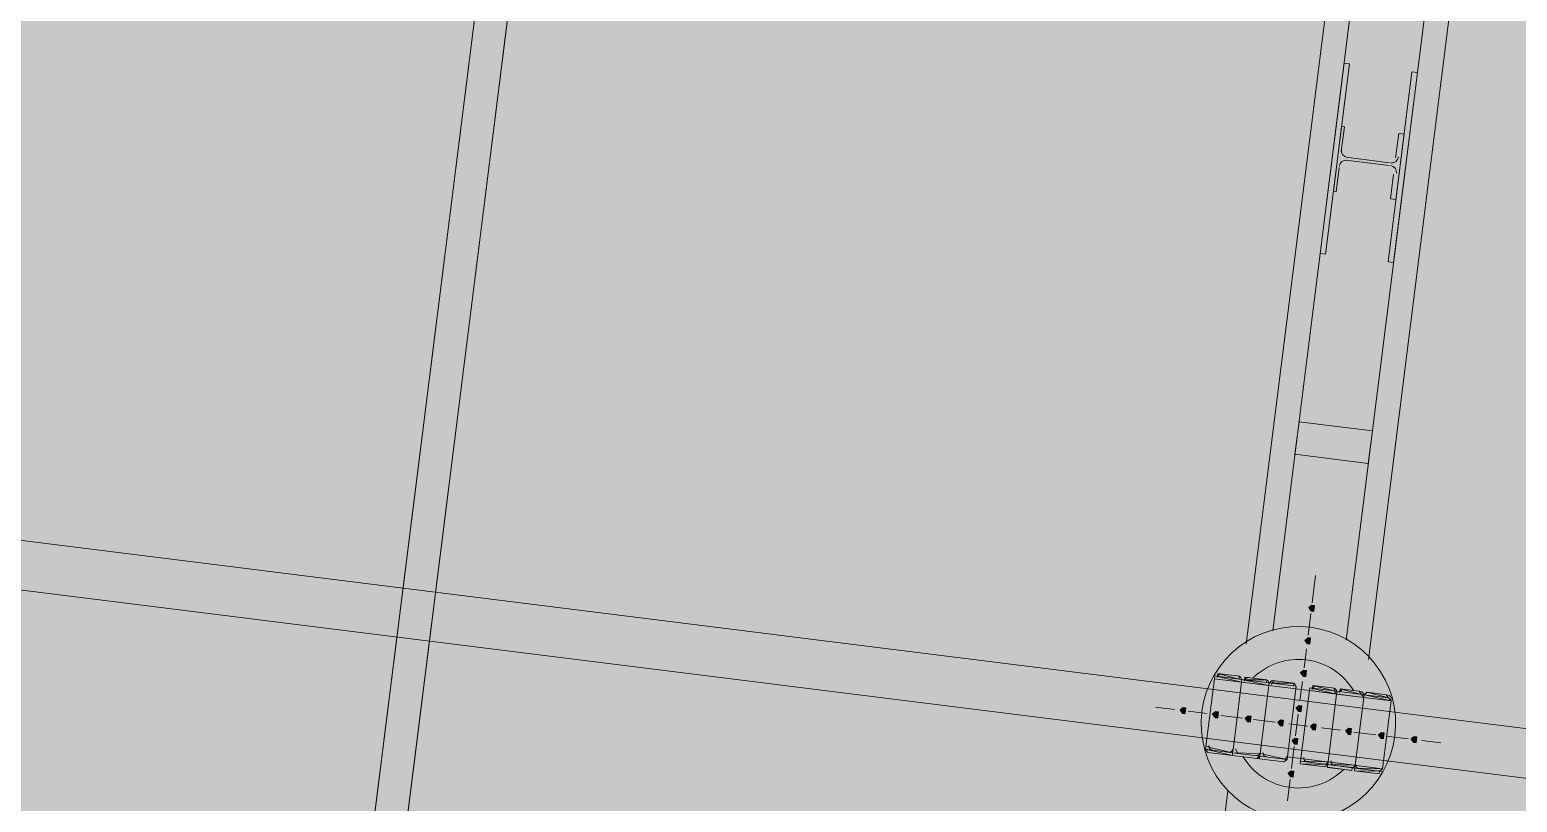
# Model space of a CAD drawing. Header units: metres. Extents: x -4 to 509425, y 7549 to 4732445.
# Drawn here: x 475985.734 to 475990.331, y 4719752.057 to 4719754.447 of the extents above; entities that cross this region are included whole.
import ezdxf

# ---------------------------------------------------------------- set-up
doc = ezdxf.new("R2010")
doc.units = ezdxf.units.M
doc.header["$LTSCALE"] = 0.01
doc.header["$MEASUREMENT"] = 0
doc.layers.get('0').update_dxf_attribs({"lineweight": 0})
doc.layers.add('_SUBESTACIÓN', color=1, linetype='Continuous')
doc.layers.add('SUBESTACION LA VID', color=253, linetype='Continuous')

# ---------------------------------------------------------------- blocks, each defined once
blk = doc.blocks.new('A$Cfff6051d')
at = {"layer": 'SUBESTACION LA VID', "transparency": 33554687}
h = blk.add_hatch(color=256, dxfattribs=at)
h.dxf.hatch_style = 2
h.paths.add_polyline_path([(475989.7038, 4719752.6569), (475989.7049, 4719752.6653), (475989.6965, 4719752.6663), (475989.687, 4719752.659), (475989.6944, 4719752.6495), (475989.7028, 4719752.6485)])
h = blk.add_hatch(color=256, dxfattribs=at)
h.dxf.hatch_style = 2
h.paths.add_polyline_path([(475989.6912, 4719752.5561), (475989.6922, 4719752.5645), (475989.6838, 4719752.5655), (475989.6744, 4719752.5582), (475989.6817, 4719752.5487), (475989.6901, 4719752.5477)])
h = blk.add_hatch(color=256, dxfattribs=at)
h.dxf.hatch_style = 2
h.paths.add_polyline_path([(475989.6785, 4719752.4553), (475989.6796, 4719752.4637), (475989.6712, 4719752.4647), (475989.6617, 4719752.4574), (475989.6691, 4719752.4479), (475989.6775, 4719752.4469)])
h = blk.add_hatch(color=256, dxfattribs=at)
h.dxf.hatch_style = 2
h.paths.add_polyline_path([(475989.3057, 4719752.3399), (475989.3068, 4719752.3483), (475989.2984, 4719752.3494), (475989.2889, 4719752.342), (475989.2963, 4719752.3326), (475989.3047, 4719752.3315)])
h = blk.add_hatch(color=256, dxfattribs=at)
h.dxf.hatch_style = 2
h.paths.add_polyline_path([(475989.4065, 4719752.3273), (475989.4076, 4719752.3357), (475989.3992, 4719752.3367), (475989.3897, 4719752.3294), (475989.3971, 4719752.3199), (475989.4055, 4719752.3189)])
h = blk.add_hatch(color=256, dxfattribs=at)
h.dxf.hatch_style = 2
h.paths.add_polyline_path([(475989.6648, 4719752.3461), (475989.6659, 4719752.3545), (475989.6575, 4719752.3555), (475989.648, 4719752.3482), (475989.6554, 4719752.3387), (475989.6638, 4719752.3377)])
h = blk.add_hatch(color=256, dxfattribs=at)
h.dxf.hatch_style = 2
h.paths.add_polyline_path([(475989.5073, 4719752.3146), (475989.5084, 4719752.323), (475989.5, 4719752.3241), (475989.4905, 4719752.3167), (475989.4979, 4719752.3073), (475989.5063, 4719752.3062)])
h = blk.add_hatch(color=256, dxfattribs=at)
h.dxf.hatch_style = 2
h.paths.add_polyline_path([(475989.6081, 4719752.302), (475989.6092, 4719752.3104), (475989.6008, 4719752.3114), (475989.5913, 4719752.3041), (475989.5987, 4719752.2946), (475989.6071, 4719752.2936)])
h = blk.add_hatch(color=256, dxfattribs=at)
h.dxf.hatch_style = 2
h.paths.add_polyline_path([(475989.7089, 4719752.2894), (475989.71, 4719752.2978), (475989.7016, 4719752.2988), (475989.6921, 4719752.2915), (475989.6995, 4719752.282), (475989.7079, 4719752.281)])
h = blk.add_hatch(color=256, dxfattribs=at)
h.dxf.hatch_style = 2
h.paths.add_polyline_path([(475989.8181, 4719752.2757), (475989.8192, 4719752.2841), (475989.8108, 4719752.2851), (475989.8013, 4719752.2778), (475989.8087, 4719752.2683), (475989.8171, 4719752.2673)])
h = blk.add_hatch(color=256, dxfattribs=at)
h.dxf.hatch_style = 2
h.paths.add_polyline_path([(475989.6522, 4719752.2453), (475989.6533, 4719752.2537), (475989.6449, 4719752.2547), (475989.6354, 4719752.2474), (475989.6427, 4719752.2379), (475989.6511, 4719752.2369)])
h = blk.add_hatch(color=256, dxfattribs=at)
h.dxf.hatch_style = 2
h.paths.add_polyline_path([(475989.9189, 4719752.263), (475989.92, 4719752.2714), (475989.9116, 4719752.2725), (475989.9021, 4719752.2651), (475989.9095, 4719752.2557), (475989.9179, 4719752.2546)])
h = blk.add_hatch(color=256, dxfattribs=at)
h.dxf.hatch_style = 2
h.paths.add_polyline_path([(475990.0197, 4719752.2504), (475990.0208, 4719752.2588), (475990.0124, 4719752.2598), (475990.0029, 4719752.2525), (475990.0103, 4719752.243), (475990.0187, 4719752.242)])
h = blk.add_hatch(color=256, dxfattribs=at)
h.dxf.hatch_style = 2
h.paths.add_polyline_path([(475989.6396, 4719752.1445), (475989.6406, 4719752.1529), (475989.6322, 4719752.1539), (475989.6228, 4719752.1466), (475989.6301, 4719752.1371), (475989.6385, 4719752.1361)])
at = {"layer": 'SUBESTACION LA VID', "lineweight": 15}
for p, q in [((475987.2687, 4719755.7608), (475986.5315, 4719749.8806)), ((475987.3695, 4719755.7482), (475986.6323, 4719749.8679)), ((475989.8718, 4719755.5624), (475989.4937, 4719752.5467)), ((475989.5757, 4719752.5876), (475989.9422, 4719755.5109)), ((475990.2498, 4719755.515), (475989.8718, 4719752.4993)), ((475989.8025, 4719752.5592), (475990.169, 4719755.4825)), ((476071.0252, 4719742.1716), (475975.2782, 4719754.1753)), ((475989.9353, 4719754.0272), (475989.8009, 4719754.044)), ((475989.802, 4719754.0524), (475989.9364, 4719754.0356)), ((476071.0063, 4719742.0204), (475975.2593, 4719754.0241)), ((475989.6975, 4719752.6747), (475989.708, 4719752.7587)), ((475989.6849, 4719752.5739), (475989.6933, 4719752.6411)), ((475989.6722, 4719752.4731), (475989.6796, 4719752.5319)), ((475989.3687, 4719752.2296), (475989.395, 4719752.4396)), ((475989.4139, 4719752.4543), (475989.4643, 4719752.448)), ((475989.4527, 4719752.2191), (475989.479, 4719752.4291)), ((475989.479, 4719752.4291), (475989.4527, 4719752.2191)), ((475989.4979, 4719752.4438), (475989.5483, 4719752.4375)), ((475989.5819, 4719752.4333), (475989.6323, 4719752.4269)), ((475989.6596, 4719752.3723), (475989.667, 4719752.4311)), ((475989.5367, 4719752.2086), (475989.563, 4719752.4186)), ((475989.563, 4719752.4186), (475989.5367, 4719752.2086)), ((475989.647, 4719752.408), (475989.6207, 4719752.198)), ((475989.689, 4719752.4028), (475989.6627, 4719752.1928)), ((475989.7583, 4719752.4111), (475989.7079, 4719752.4175)), ((475989.7467, 4719752.1822), (475989.773, 4719752.3922)), ((475989.773, 4719752.3922), (475989.7467, 4719752.1822)), ((475989.8423, 4719752.4006), (475989.7919, 4719752.4069)), ((475989.8307, 4719752.1717), (475989.857, 4719752.3817)), ((475989.857, 4719752.3817), (475989.8307, 4719752.1717)), ((475989.9263, 4719752.3901), (475989.8675, 4719752.3975)), ((475989.2133, 4719752.3515), (475989.2721, 4719752.3441)), ((475989.3141, 4719752.3389), (475989.3729, 4719752.3315)), ((475989.6459, 4719752.2631), (475989.6543, 4719752.3303)), ((475989.9147, 4719752.1612), (475989.941, 4719752.3712)), ((475989.4149, 4719752.3262), (475989.4821, 4719752.3178)), ((475989.5157, 4719752.3136), (475989.5829, 4719752.3052)), ((475989.6249, 4719752.2999), (475989.6837, 4719752.2925)), ((475989.7257, 4719752.2872), (475989.7845, 4719752.2799)), ((475989.8265, 4719752.2746), (475989.8937, 4719752.2662)), ((475989.9273, 4719752.262), (475989.9945, 4719752.2535)), ((475990.0365, 4719752.2483), (475990.0953, 4719752.2409)), ((475989.4338, 4719752.2044), (475989.3834, 4719752.2107)), ((475989.5178, 4719752.1939), (475989.4674, 4719752.2002)), ((475989.6333, 4719752.1623), (475989.6417, 4719752.2295)), ((475989.6018, 4719752.1833), (475989.5514, 4719752.1897)), ((475989.6774, 4719752.1739), (475989.7278, 4719752.1675)), ((475989.7614, 4719752.1633), (475989.8118, 4719752.157)), ((475989.837, 4719752.1538), (475989.8958, 4719752.1465)), ((475989.6206, 4719752.0615), (475989.6291, 4719752.1287)), ((475989.0588, 4719749.0774), (475989.4369, 4719752.0931))]:
    blk.add_line(p, q, dxfattribs=at)
at = {"layer": 'SUBESTACION LA VID', "lineweight": 0}
for p, q in [((475989.4045, 4719752.447), (475989.4717, 4719752.4386)), ((475989.4045, 4719752.447), (475989.4717, 4719752.4386)), ((475989.4045, 4719752.447), (475989.4717, 4719752.4386)), ((475989.4045, 4719752.447), (475989.4801, 4719752.4375)), ((475989.4045, 4719752.447), (475989.4801, 4719752.4375)), ((475989.4055, 4719752.4554), (475989.4643, 4719752.448)), ((475989.4055, 4719752.4554), (475989.4727, 4719752.447)), ((475989.4055, 4719752.4554), (475989.4717, 4719752.4386)), ((475989.4801, 4719752.4375), (475989.5557, 4719752.428)), ((475989.4801, 4719752.4375), (475989.5641, 4719752.427)), ((475989.4801, 4719752.4375), (475989.5641, 4719752.427)), ((475989.4885, 4719752.4364), (475989.5567, 4719752.4364)), ((475989.4885, 4719752.4364), (475989.5557, 4719752.428)), ((475989.4895, 4719752.4448), (475989.5483, 4719752.4375)), ((475989.4895, 4719752.4448), (475989.5567, 4719752.4364)), ((475989.5641, 4719752.427), (475989.6397, 4719752.4175)), ((475989.5641, 4719752.427), (475989.6481, 4719752.4164)), ((475989.5725, 4719752.4259), (475989.6407, 4719752.4259)), ((475989.5819, 4719752.4333), (475989.6407, 4719752.4259)), ((475989.689, 4719752.4028), (475989.773, 4719752.3922)), ((475989.6901, 4719752.4112), (475989.7657, 4719752.4017)), ((475989.6901, 4719752.4112), (475989.7657, 4719752.4017)), ((475989.6901, 4719752.4112), (475989.7657, 4719752.4017)), ((475989.6901, 4719752.4112), (475989.7657, 4719752.4017)), ((475989.6901, 4719752.4112), (475989.7741, 4719752.4006)), ((475989.6985, 4719752.4101), (475989.7657, 4719752.4017)), ((475989.6985, 4719752.4101), (475989.7657, 4719752.4017)), ((475989.6995, 4719752.4185), (475989.7657, 4719752.4017)), ((475989.773, 4719752.3922), (475989.857, 4719752.3817)), ((475989.7741, 4719752.4006), (475989.8497, 4719752.3912)), ((475989.7741, 4719752.4006), (475989.8497, 4719752.3912)), ((475989.7741, 4719752.4006), (475989.8497, 4719752.3912)), ((475989.7741, 4719752.4006), (475989.8497, 4719752.3912)), ((475989.7741, 4719752.4006), (475989.8581, 4719752.3901)), ((475989.7825, 4719752.3996), (475989.8497, 4719752.3912)), ((475989.7825, 4719752.3996), (475989.8497, 4719752.3912)), ((475989.7835, 4719752.408), (475989.8423, 4719752.4006)), ((475989.7835, 4719752.408), (475989.8497, 4719752.3912)), ((475989.7919, 4719752.4069), (475989.8423, 4719752.4006)), ((475989.8581, 4719752.3901), (475989.9337, 4719752.3806)), ((475989.8581, 4719752.3901), (475989.941, 4719752.3712)), ((475989.8675, 4719752.3975), (475989.9263, 4719752.3901)), ((475989.8675, 4719752.3975), (475989.9337, 4719752.3806)), ((475989.8675, 4719752.3975), (475989.9337, 4719752.3806)), ((475989.4516, 4719752.2107), (475989.3676, 4719752.2212)), ((475989.4506, 4719752.2023), (475989.3676, 4719752.2212)), ((475989.4516, 4719752.2107), (475989.3687, 4719752.2296)), ((475989.4422, 4719752.2033), (475989.375, 4719752.2118)), ((475989.4422, 4719752.2033), (475989.375, 4719752.2118)), ((475989.4422, 4719752.2033), (475989.375, 4719752.2118)), ((475989.4338, 4719752.2044), (475989.375, 4719752.2118)), ((475989.5262, 4719752.1928), (475989.4506, 4719752.2023)), ((475989.5356, 4719752.2002), (475989.4516, 4719752.2107)), ((475989.5356, 4719752.2002), (475989.4516, 4719752.2107)), ((475989.5262, 4719752.1928), (475989.459, 4719752.2012)), ((475989.5262, 4719752.1928), (475989.459, 4719752.2012)), ((475989.5262, 4719752.1928), (475989.459, 4719752.2012)), ((475989.5262, 4719752.1928), (475989.459, 4719752.2012)), ((475989.5262, 4719752.1928), (475989.459, 4719752.2012)), ((475989.5178, 4719752.1939), (475989.459, 4719752.2012)), ((475989.6102, 4719752.1823), (475989.5346, 4719752.1918)), ((475989.6102, 4719752.1823), (475989.5346, 4719752.1918)), ((475989.6196, 4719752.1896), (475989.5356, 4719752.2002)), ((475989.6196, 4719752.1896), (475989.5356, 4719752.2002)), ((475989.6102, 4719752.1823), (475989.543, 4719752.1907)), ((475989.6102, 4719752.1823), (475989.543, 4719752.1907)), ((475989.6102, 4719752.1823), (475989.543, 4719752.1907)), ((475989.6102, 4719752.1823), (475989.543, 4719752.1907)), ((475989.6018, 4719752.1833), (475989.543, 4719752.1907)), ((475989.7362, 4719752.1665), (475989.6606, 4719752.176)), ((475989.7362, 4719752.1665), (475989.6606, 4719752.176)), ((475989.7467, 4719752.1822), (475989.6616, 4719752.1844)), ((475989.7456, 4719752.1738), (475989.6616, 4719752.1844)), ((475989.7456, 4719752.1738), (475989.6616, 4719752.1844)), ((475989.7362, 4719752.1665), (475989.669, 4719752.1749)), ((475989.7362, 4719752.1665), (475989.669, 4719752.1749)), ((475989.7362, 4719752.1665), (475989.669, 4719752.1749)), ((475989.7278, 4719752.1675), (475989.669, 4719752.1749)), ((475989.7278, 4719752.1675), (475989.6774, 4719752.1739)), ((475989.8202, 4719752.156), (475989.7446, 4719752.1654)), ((475989.8202, 4719752.156), (475989.7446, 4719752.1654)), ((475989.8307, 4719752.1717), (475989.7456, 4719752.1738)), ((475989.8202, 4719752.156), (475989.753, 4719752.1644)), ((475989.8202, 4719752.156), (475989.753, 4719752.1644)), ((475989.8202, 4719752.156), (475989.753, 4719752.1644)), ((475989.8118, 4719752.157), (475989.753, 4719752.1644)), ((475989.9052, 4719752.1538), (475989.8286, 4719752.1549)), ((475989.9042, 4719752.1454), (475989.8286, 4719752.1549)), ((475989.9042, 4719752.1454), (475989.8286, 4719752.1549)), ((475989.9147, 4719752.1612), (475989.8296, 4719752.1633)), ((475989.9042, 4719752.1454), (475989.837, 4719752.1538)), ((475989.9042, 4719752.1454), (475989.837, 4719752.1538)), ((475989.9042, 4719752.1454), (475989.837, 4719752.1538)), ((475989.8958, 4719752.1465), (475989.837, 4719752.1538)), ((475989.8958, 4719752.1465), (475989.837, 4719752.1538))]:
    blk.add_line(p, q, dxfattribs=at)
at = {"layer": 'SUBESTACION LA VID', "lineweight": 15}
for points in [[(475987.2687, 4719755.7608), (475987.3695, 4719755.7482), (475986.6323, 4719749.8679), (475986.5315, 4719749.8806), (475987.2687, 4719755.7608)], [(475989.7389, 4719753.7532), (475989.8126, 4719754.3412), (475989.7958, 4719754.3433), (475989.7221, 4719753.7553), (475989.7389, 4719753.7532)], [(475989.9321, 4719753.7289), (475990.0058, 4719754.317), (475990.0226, 4719754.3149), (475989.9489, 4719753.7268), (475989.9321, 4719753.7289)], [(476071.0063, 4719742.0204), (476071.0252, 4719742.1716), (475975.2782, 4719754.1753), (475975.2593, 4719754.0241), (476071.0063, 4719742.0204)], [(475989.781, 4719754.0209), (475989.7715, 4719753.9453), (475989.7631, 4719753.9464), (475989.7884, 4719754.148), (475989.7968, 4719754.1469), (475989.7873, 4719754.0713)], [(475989.9816, 4719754.1238), (475989.9563, 4719753.9222), (475989.9395, 4719753.9243), (475989.949, 4719753.9999)], [(475989.9553, 4719754.0503), (475989.9648, 4719754.1259), (475989.9816, 4719754.1238)], [(475989.8836, 4719753.206), (475989.8709, 4719753.1052), (475989.6441, 4719753.1337), (475989.6568, 4719753.2345), (475989.8836, 4719753.206)], [(475989.795, 4719752.1591), (475989.8118, 4719752.157), (475989.8202, 4719752.156), (475989.8212, 4719752.1644), (475989.8296, 4719752.1633), (475989.8307, 4719752.1717), (475989.8296, 4719752.1633), (475989.8286, 4719752.1549), (475989.837, 4719752.1538), (475989.8958, 4719752.1465), (475989.9042, 4719752.1454), (475989.9052, 4719752.1538), (475989.9147, 4719752.1612), (475989.941, 4719752.3712), (475989.9337, 4719752.3806), (475989.9263, 4719752.3901), (475989.8675, 4719752.3975), (475989.8581, 4719752.3901), (475989.857, 4719752.3817), (475989.8497, 4719752.3912), (475989.8423, 4719752.4006), (475989.7919, 4719752.4069), (475989.7835, 4719752.408), (475989.7825, 4719752.3996), (475989.7741, 4719752.4006), (475989.773, 4719752.3922), (475989.7657, 4719752.4017), (475989.7667, 4719752.4101), (475989.7583, 4719752.4111), (475989.7079, 4719752.4175), (475989.6995, 4719752.4185), (475989.6985, 4719752.4101), (475989.6901, 4719752.4112), (475989.689, 4719752.4028), (475989.647, 4719752.408), (475989.6481, 4719752.4164), (475989.6397, 4719752.4175), (475989.6407, 4719752.4259), (475989.6323, 4719752.4269), (475989.5819, 4719752.4333), (475989.5735, 4719752.4343), (475989.5641, 4719752.427), (475989.563, 4719752.4186), (475989.5641, 4719752.427), (475989.5557, 4719752.428), (475989.5567, 4719752.4364), (475989.5483, 4719752.4375), (475989.4979, 4719752.4438), (475989.4895, 4719752.4448), (475989.4885, 4719752.4364), (475989.4801, 4719752.4375), (475989.479, 4719752.4291), (475989.4801, 4719752.4375), (475989.4717, 4719752.4386), (475989.4727, 4719752.447), (475989.4643, 4719752.448), (475989.4139, 4719752.4543), (475989.4055, 4719752.4554), (475989.4045, 4719752.447), (475989.3961, 4719752.448), (475989.395, 4719752.4396), (475989.3687, 4719752.2296), (475989.3676, 4719752.2212), (475989.375, 4719752.2118), (475989.3834, 4719752.2107), (475989.4338, 4719752.2044), (475989.4422, 4719752.2033), (475989.4506, 4719752.2023), (475989.4516, 4719752.2107), (475989.4527, 4719752.2191), (475989.4516, 4719752.2107), (475989.4506, 4719752.2023), (475989.459, 4719752.2012), (475989.4674, 4719752.2002), (475989.5178, 4719752.1939), (475989.5262, 4719752.1928), (475989.5356, 4719752.2002), (475989.5367, 4719752.2086), (475989.5356, 4719752.2002), (475989.5346, 4719752.1918), (475989.543, 4719752.1907), (475989.5514, 4719752.1897), (475989.6018, 4719752.1833), (475989.6102, 4719752.1823), (475989.6196, 4719752.1896), (475989.6207, 4719752.198), (475989.6627, 4719752.1928), (475989.6616, 4719752.1844), (475989.6606, 4719752.176), (475989.669, 4719752.1749), (475989.6774, 4719752.1739), (475989.7278, 4719752.1675), (475989.7362, 4719752.1665), (475989.7456, 4719752.1738), (475989.7467, 4719752.1822), (475989.7456, 4719752.1738), (475989.7446, 4719752.1654), (475989.753, 4719752.1644), (475989.7614, 4719752.1633), (475989.795, 4719752.1591)]]:
    blk.add_lwpolyline(points, dxfattribs=at)
at = {"layer": 'SUBESTACION LA VID'}
for points in [[(475989.7038, 4719752.6569), (475989.7049, 4719752.6653), (475989.6965, 4719752.6663), (475989.687, 4719752.659), (475989.6944, 4719752.6495), (475989.7028, 4719752.6485)], [(475989.6912, 4719752.5561), (475989.6922, 4719752.5645), (475989.6838, 4719752.5655), (475989.6744, 4719752.5582), (475989.6817, 4719752.5487), (475989.6901, 4719752.5477)], [(475989.6785, 4719752.4553), (475989.6796, 4719752.4637), (475989.6712, 4719752.4647), (475989.6617, 4719752.4574), (475989.6691, 4719752.4479), (475989.6775, 4719752.4469)], [(475989.3057, 4719752.3399), (475989.3068, 4719752.3483), (475989.2984, 4719752.3494), (475989.2889, 4719752.342), (475989.2963, 4719752.3326), (475989.3047, 4719752.3315)], [(475989.4065, 4719752.3273), (475989.4076, 4719752.3357), (475989.3992, 4719752.3367), (475989.3897, 4719752.3294), (475989.3971, 4719752.3199), (475989.4055, 4719752.3189)], [(475989.6648, 4719752.3461), (475989.6659, 4719752.3545), (475989.6575, 4719752.3555), (475989.648, 4719752.3482), (475989.6554, 4719752.3387), (475989.6638, 4719752.3377)], [(475989.5073, 4719752.3146), (475989.5084, 4719752.323), (475989.5, 4719752.3241), (475989.4905, 4719752.3167), (475989.4979, 4719752.3073), (475989.5063, 4719752.3062)], [(475989.6081, 4719752.302), (475989.6092, 4719752.3104), (475989.6008, 4719752.3114), (475989.5913, 4719752.3041), (475989.5987, 4719752.2946), (475989.6071, 4719752.2936)], [(475989.7089, 4719752.2894), (475989.71, 4719752.2978), (475989.7016, 4719752.2988), (475989.6921, 4719752.2915), (475989.6995, 4719752.282), (475989.7079, 4719752.281)], [(475989.8181, 4719752.2757), (475989.8192, 4719752.2841), (475989.8108, 4719752.2851), (475989.8013, 4719752.2778), (475989.8087, 4719752.2683), (475989.8171, 4719752.2673)], [(475989.6522, 4719752.2453), (475989.6533, 4719752.2537), (475989.6449, 4719752.2547), (475989.6354, 4719752.2474), (475989.6427, 4719752.2379), (475989.6511, 4719752.2369)], [(475989.9189, 4719752.263), (475989.92, 4719752.2714), (475989.9116, 4719752.2725), (475989.9021, 4719752.2651), (475989.9095, 4719752.2557), (475989.9179, 4719752.2546)], [(475990.0197, 4719752.2504), (475990.0208, 4719752.2588), (475990.0124, 4719752.2598), (475990.0029, 4719752.2525), (475990.0103, 4719752.243), (475990.0187, 4719752.242)], [(475989.6396, 4719752.1445), (475989.6406, 4719752.1529), (475989.6322, 4719752.1539), (475989.6228, 4719752.1466), (475989.6301, 4719752.1371), (475989.6385, 4719752.1361)]]:
    blk.add_lwpolyline(points, close=True, dxfattribs=at)
at = {"layer": 'SUBESTACION LA VID', "lineweight": 0}
for points in [[(475989.7038, 4719752.6569), (475989.7049, 4719752.6653), (475989.6965, 4719752.6663), (475989.687, 4719752.659), (475989.6944, 4719752.6495), (475989.7028, 4719752.6485)], [(475989.6912, 4719752.5561), (475989.6922, 4719752.5645), (475989.6838, 4719752.5655), (475989.6744, 4719752.5582), (475989.6817, 4719752.5487), (475989.6901, 4719752.5477)], [(475989.6785, 4719752.4553), (475989.6796, 4719752.4637), (475989.6712, 4719752.4647), (475989.6617, 4719752.4574), (475989.6691, 4719752.4479), (475989.6775, 4719752.4469)], [(475989.3057, 4719752.3399), (475989.3068, 4719752.3483), (475989.2984, 4719752.3494), (475989.2889, 4719752.342), (475989.2963, 4719752.3326), (475989.3047, 4719752.3315)], [(475989.4065, 4719752.3273), (475989.4076, 4719752.3357), (475989.3992, 4719752.3367), (475989.3897, 4719752.3294), (475989.3971, 4719752.3199), (475989.4055, 4719752.3189)], [(475989.6648, 4719752.3461), (475989.6659, 4719752.3545), (475989.6575, 4719752.3555), (475989.648, 4719752.3482), (475989.6554, 4719752.3387), (475989.6638, 4719752.3377)], [(475989.5073, 4719752.3146), (475989.5084, 4719752.323), (475989.5, 4719752.3241), (475989.4905, 4719752.3167), (475989.4979, 4719752.3073), (475989.5063, 4719752.3062)], [(475989.6081, 4719752.302), (475989.6092, 4719752.3104), (475989.6008, 4719752.3114), (475989.5913, 4719752.3041), (475989.5987, 4719752.2946), (475989.6071, 4719752.2936)], [(475989.7089, 4719752.2894), (475989.71, 4719752.2978), (475989.7016, 4719752.2988), (475989.6921, 4719752.2915), (475989.6995, 4719752.282), (475989.7079, 4719752.281)], [(475989.8181, 4719752.2757), (475989.8192, 4719752.2841), (475989.8108, 4719752.2851), (475989.8013, 4719752.2778), (475989.8087, 4719752.2683), (475989.8171, 4719752.2673)], [(475989.6522, 4719752.2453), (475989.6533, 4719752.2537), (475989.6449, 4719752.2547), (475989.6354, 4719752.2474), (475989.6427, 4719752.2379), (475989.6511, 4719752.2369)], [(475989.9189, 4719752.263), (475989.92, 4719752.2714), (475989.9116, 4719752.2725), (475989.9021, 4719752.2651), (475989.9095, 4719752.2557), (475989.9179, 4719752.2546)], [(475990.0197, 4719752.2504), (475990.0208, 4719752.2588), (475990.0124, 4719752.2598), (475990.0029, 4719752.2525), (475990.0103, 4719752.243), (475990.0187, 4719752.242)], [(475989.6396, 4719752.1445), (475989.6406, 4719752.1529), (475989.6322, 4719752.1539), (475989.6228, 4719752.1466), (475989.6301, 4719752.1371), (475989.6385, 4719752.1361)]]:
    blk.add_lwpolyline(points, close=True, dxfattribs=at)
for points in [[(475989.4801, 4719752.4375), (475989.563, 4719752.4186), (475989.479, 4719752.4291), (475989.395, 4719752.4396)], [(475989.563, 4719752.4186), (475989.395, 4719752.4396), (475989.479, 4719752.4291)], [(475989.395, 4719752.4396), (475989.647, 4719752.408), (475989.563, 4719752.4186)], [(475989.4801, 4719752.4375), (475989.3961, 4719752.448), (475989.479, 4719752.4291)], [(475989.647, 4719752.408), (475989.563, 4719752.4186), (475989.479, 4719752.4291)], [(475989.5567, 4719752.4364), (475989.4885, 4719752.4364), (475989.5557, 4719752.428)], [(475989.6397, 4719752.4175), (475989.5641, 4719752.427), (475989.6481, 4719752.4164)], [(475989.5735, 4719752.4343), (475989.6407, 4719752.4259), (475989.5735, 4719752.4343)], [(475989.941, 4719752.3712), (475989.857, 4719752.3817), (475989.689, 4719752.4028)], [(475989.857, 4719752.3817), (475989.773, 4719752.3922), (475989.6901, 4719752.4112)], [(475989.7583, 4719752.4111), (475989.6995, 4719752.4185), (475989.7667, 4719752.4101)], [(475989.8581, 4719752.3901), (475989.9337, 4719752.3806), (475989.8581, 4719752.3901)], [(475989.8581, 4719752.3901), (475989.9337, 4719752.3806), (475989.8581, 4719752.3901)], [(475989.8675, 4719752.3975), (475989.9263, 4719752.3901), (475989.8675, 4719752.3975)], [(475989.4516, 4719752.2107), (475989.3676, 4719752.2212), (475989.4516, 4719752.2107)], [(475989.5346, 4719752.1918), (475989.4506, 4719752.2023), (475989.375, 4719752.2118)], [(475989.4506, 4719752.2023), (475989.375, 4719752.2118), (475989.4422, 4719752.2033)], [(475989.4516, 4719752.2107), (475989.5367, 4719752.2086), (475989.6196, 4719752.1896), (475989.5356, 4719752.2002)], [(475989.6196, 4719752.1896), (475989.5356, 4719752.2002), (475989.4516, 4719752.2107)], [(475989.6627, 4719752.1928), (475989.9147, 4719752.1612), (475989.7467, 4719752.1822)], [(475989.6606, 4719752.176), (475989.7456, 4719752.1738), (475989.8212, 4719752.1644)], [(475989.6616, 4719752.1844), (475989.7456, 4719752.1738), (475989.8212, 4719752.1644)], [(475989.9136, 4719752.1528), (475989.8296, 4719752.1633), (475989.7456, 4719752.1738), (475989.8296, 4719752.1633)], [(475989.8118, 4719752.157), (475989.7614, 4719752.1633), (475989.8118, 4719752.157)], [(475989.9052, 4719752.1538), (475989.8296, 4719752.1633), (475989.9052, 4719752.1538)]]:
    blk.add_lwpolyline(points, dxfattribs=at)
at = {"layer": 'SUBESTACION LA VID', "lineweight": 15}
for points in [[(475989.8051, 4719754.0435), (475989.7935, 4719754.045), (475989.7829, 4719754.0367), (475989.7815, 4719754.0251)], [(475989.7878, 4719754.0755), (475989.7863, 4719754.0639), (475989.7946, 4719754.0534), (475989.8062, 4719754.0519)], [(475989.9406, 4719754.035), (475989.9522, 4719754.0336), (475989.9628, 4719754.0418), (475989.9642, 4719754.0534)], [(475989.9579, 4719754.003), (475989.9593, 4719754.0146), (475989.9511, 4719754.0252), (475989.9395, 4719754.0266)], [(475989.4181, 4719752.4538), (475989.4111, 4719752.4547), (475989.4048, 4719752.4497), (475989.4039, 4719752.4428)], [(475989.4795, 4719752.4333), (475989.4804, 4719752.4403), (475989.4755, 4719752.4466), (475989.4685, 4719752.4475)], [(475989.5021, 4719752.4433), (475989.4951, 4719752.4441), (475989.4888, 4719752.4392), (475989.4879, 4719752.4322)], [(475989.5635, 4719752.4228), (475989.5644, 4719752.4297), (475989.5595, 4719752.4361), (475989.5525, 4719752.4369)], [(475989.5861, 4719752.4327), (475989.5792, 4719752.4336), (475989.5728, 4719752.4287), (475989.5719, 4719752.4217)], [(475989.6475, 4719752.4122), (475989.6484, 4719752.4192), (475989.6435, 4719752.4255), (475989.6365, 4719752.4264)], [(475989.7121, 4719752.4169), (475989.7052, 4719752.4178), (475989.6988, 4719752.4129), (475989.6979, 4719752.4059)], [(475989.7735, 4719752.3964), (475989.7744, 4719752.4034), (475989.7695, 4719752.4097), (475989.7625, 4719752.4106)], [(475989.7961, 4719752.4064), (475989.7892, 4719752.4073), (475989.7828, 4719752.4023), (475989.7819, 4719752.3954)], [(475989.8575, 4719752.3859), (475989.8584, 4719752.3929), (475989.8535, 4719752.3992), (475989.8465, 4719752.4001)], [(475989.8717, 4719752.3969), (475989.8648, 4719752.3978), (475989.8584, 4719752.3929), (475989.8575, 4719752.3859)], [(475989.9415, 4719752.3754), (475989.9424, 4719752.3823), (475989.9375, 4719752.3887), (475989.9305, 4719752.3896)], [(475989.3776, 4719752.2328), (475989.3767, 4719752.2258), (475989.3817, 4719752.2195), (475989.3886, 4719752.2186)], [(475989.439, 4719752.2123), (475989.446, 4719752.2114), (475989.4523, 4719752.2163), (475989.4532, 4719752.2233)], [(475989.4616, 4719752.2222), (475989.4607, 4719752.2153), (475989.4657, 4719752.2089), (475989.4726, 4719752.2081)], [(475989.523, 4719752.2017), (475989.53, 4719752.2009), (475989.5363, 4719752.2058), (475989.5372, 4719752.2128)], [(475989.5456, 4719752.2117), (475989.5447, 4719752.2047), (475989.5497, 4719752.1984), (475989.5566, 4719752.1975)], [(475989.607, 4719752.1912), (475989.614, 4719752.1903), (475989.6203, 4719752.1953), (475989.6212, 4719752.2022)], [(475989.6716, 4719752.1959), (475989.6707, 4719752.189), (475989.6757, 4719752.1826), (475989.6826, 4719752.1817)], [(475989.733, 4719752.1754), (475989.74, 4719752.1745), (475989.7463, 4719752.1795), (475989.7472, 4719752.1864)], [(475989.7556, 4719752.1854), (475989.7547, 4719752.1784), (475989.7597, 4719752.1721), (475989.7666, 4719752.1712)], [(475989.817, 4719752.1649), (475989.824, 4719752.164), (475989.8303, 4719752.1689), (475989.8312, 4719752.1759)], [(475989.8312, 4719752.1759), (475989.8303, 4719752.1689), (475989.8353, 4719752.1626), (475989.8422, 4719752.1617)], [(475989.901, 4719752.1543), (475989.908, 4719752.1535), (475989.9143, 4719752.1584), (475989.9152, 4719752.1654)]]:
    blk.add_open_spline(points, degree=3, dxfattribs=at)
for points, knots in [([(475989.9531, 4719752.263), (475989.9737, 4719752.4277), (475989.8569, 4719752.578), (475989.6922, 4719752.5986), (475989.5275, 4719752.6193), (475989.3773, 4719752.5025), (475989.3566, 4719752.3378), (475989.336, 4719752.1731), (475989.4528, 4719752.0228), (475989.6175, 4719752.0022), (475989.7822, 4719751.9815), (475989.9324, 4719752.0983), (475989.9531, 4719752.263)], [0, 0, 0, 0, 1, 1, 1, 2, 2, 2, 3, 3, 3, 4, 4, 4, 4]), ([(475989.8259, 4719752.4021), (475989.7945, 4719752.4548), (475989.7405, 4719752.4902), (475989.6796, 4719752.4978), (475989.6187, 4719752.5054), (475989.5577, 4719752.4845), (475989.5142, 4719752.4411)], [0, 0, 0, 0, 1, 1, 1, 2, 2, 2, 2]), ([(475989.4835, 4719752.1993), (475989.5148, 4719752.1462), (475989.5689, 4719752.1107), (475989.6301, 4719752.103), (475989.6913, 4719752.0953), (475989.7525, 4719752.1164), (475989.796, 4719752.1602)], [0, 0, 0, 0, 1, 1, 1, 2, 2, 2, 2])]:
    blk.add_open_spline(points, degree=3, knots=knots, dxfattribs=at)

msp = doc.modelspace()

# ---------------------------------------------------------------- hatches: boundary and pattern name
at = {"layer": '_SUBESTACIÓN', "transparency": 33554559}
h = msp.add_hatch(color=1, dxfattribs=at)
h.dxf.hatch_style = 1
h.paths.add_polyline_path([(475968.6399, 4719805.825), (476089.9386, 4719790.615), (476078.1686, 4719696.74), (475956.8686, 4719711.9502)])

# ---------------------------------------------------------------- block references
at = {"linetype": 'Continuous'}
msp.add_blockref('A$Cfff6051d', (0, 0), dxfattribs=at)

doc.saveas('drawing.dxf')
